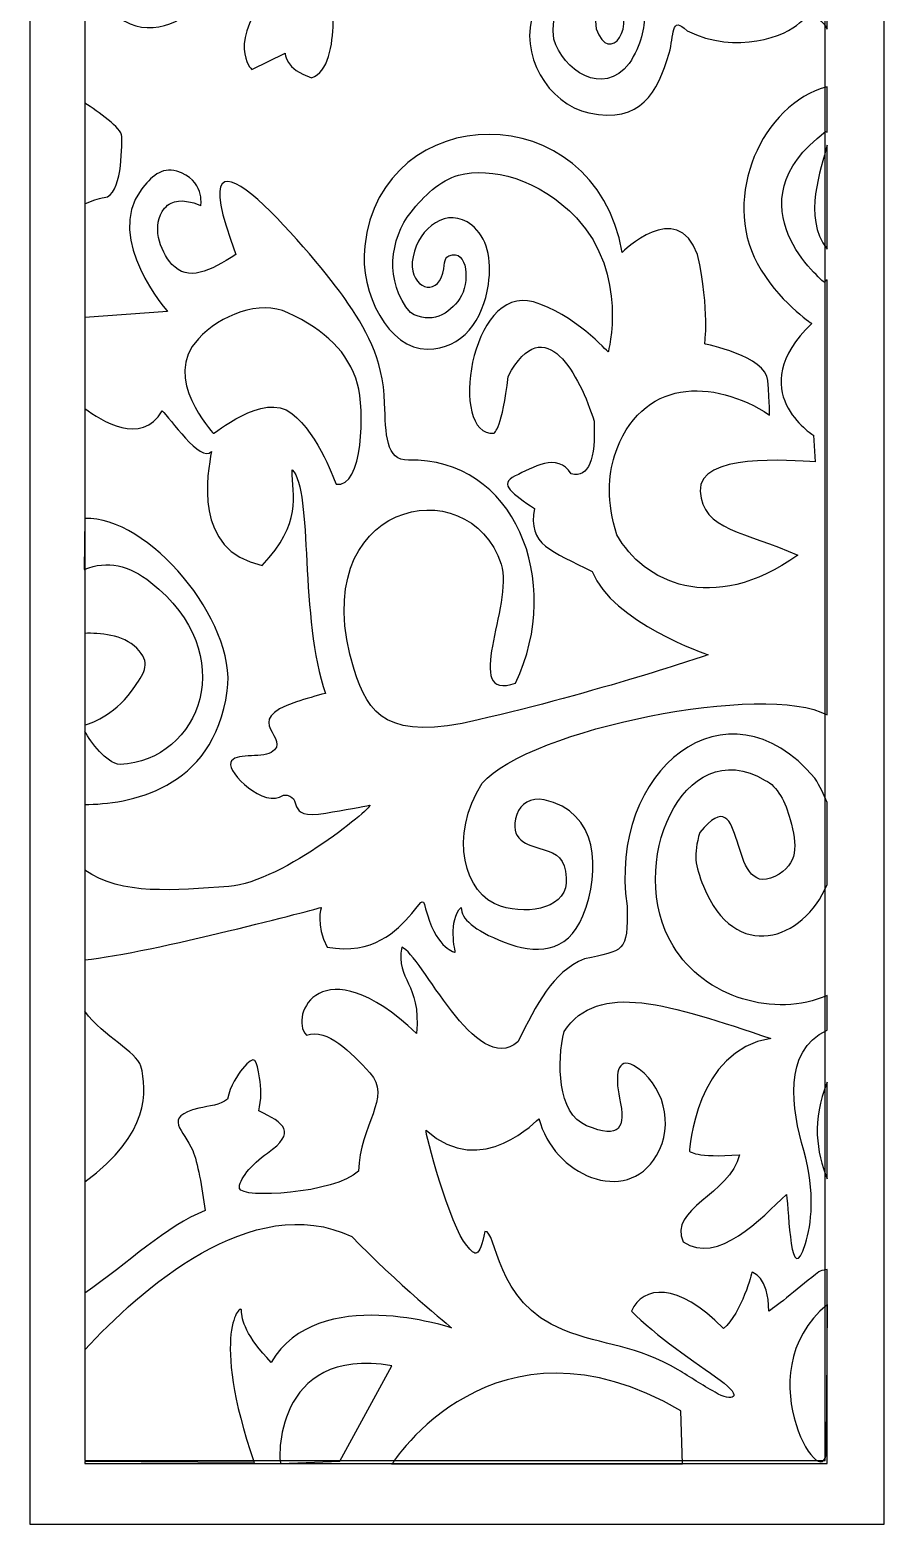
# Model space of a CAD drawing. Header units: centimetres. Extents: x -40 to 16, y -98 to 99.
# Drawn here: x -39.7 to 16.4, y -97.5 to 0.8 of the extents above; entities that cross this region are included whole.
import ezdxf

# ---------------------------------------------------------------- set-up
doc = ezdxf.new("R2010")
doc.units = ezdxf.units.CM
doc.header["$MEASUREMENT"] = 0
doc.layers.add('layer 1', color=7, linetype='Continuous')

msp = doc.modelspace()

# ---------------------------------------------------------------- linework, layer by layer
at = {"layer": 'layer 1', "color": 250, "lineweight": 9}
msp.add_lwpolyline([(-39.71995, -97.51226), (16.44169, -97.51226), (16.44169, 99.05352), (-39.71995, 99.05352), (-39.71995, -97.51226)], close=True, dxfattribs=at)
at = {"layer": 'layer 1', "color": 23}
for points, knots in [([(-39.71996, -97.51226), (-39.71996, -97.51226), (-39.71996, 99.05352), (-39.71996, 99.05352), (-39.71996, 99.05352), (-39.71996, 99.05352), (16.44169, 99.05352), (16.44169, 99.05352), (16.44169, 99.05352), (16.44169, 99.05352), (16.44169, -97.51226), (16.44169, -97.51226), (16.44169, -97.51226), (16.44169, -97.51226), (-39.71996, -97.51226), (-39.71996, -97.51226)], [0, 0, 0, 0, 0.2, 0.2, 0.2, 0.2, 0.4, 0.4, 0.4, 0.4, 0.6, 0.6, 0.6, 0.6, 1, 1, 1, 1]), ([(-36.11325, -93.33001), (-36.11325, -93.33001), (-36.11325, 94.87127), (-36.11325, 94.87127), (-36.11325, 94.87127), (-36.11325, 94.87127), (12.57736, 94.87127), (12.57736, 94.87127), (12.57736, 94.87127), (12.57736, 94.87127), (12.57736, -93.33001), (12.57736, -93.33001), (12.57736, -93.33001), (12.57736, -93.33001), (-36.11325, -93.33001), (-36.11325, -93.33001)], [0, 0, 0, 0, 0.2, 0.2, 0.2, 0.2, 0.4, 0.4, 0.4, 0.4, 0.6, 0.6, 0.6, 0.6, 1, 1, 1, 1]), ([(-36.11325, 3.85699), (-36.11325, 3.85699), (-36.11325, 18.57635), (-36.11325, 18.57635), (-36.11325, 18.57635), (-30.66161, 9.50922), (-23.10983, 17.45158), (-23.10983, 17.45158), (-23.10983, 17.45158), (-23.10983, 17.45158), (-23.35318, 18.22658), (-23.77903, 18.64931), (-23.77903, 18.64931), (-29.13262, 20.62203), (-28.82844, 24.14475), (-29.37596, 27.38566), (-29.37596, 27.38566), (-29.13262, 30.90838), (-27.30753, 29.71065), (-27.00335, 27.24475), (-27.00335, 27.24475), (-22.86649, 32.52883), (-14.34942, 28.23111), (-14.34942, 28.23111), (-14.34942, 28.23111), (-14.34942, 28.23111), (-17.45206, 32.38792), (-19.39882, 34.4311), (-19.39882, 34.4311), (-22.01478, 37.39019), (-28.40258, 36.05155), (-28.40258, 36.05155), (-28.40258, 36.05155), (-32.50331, 35.30166), (-34.85435, 33.13894), (-36.11325, 30.56148), (-36.11325, 30.56148), (-36.11325, 30.56148), (-36.11325, 34.47607), (-36.11325, 34.47607), (-36.11325, 34.47607), (-34.38287, 36.11789), (-32.31239, 37.73959), (-30.62429, 38.05663), (-30.62429, 38.05663), (-31.114, 41.91314), (-32.38725, 42.82055), (-32.38725, 42.82055), (-32.38725, 42.82055), (-32.68107, 44.40853), (-30.03664, 43.95482), (-28.95928, 44.86223), (-28.95928, 44.86223), (-28.56751, 46.90391), (-27.39221, 47.35762), (-27.39221, 47.35762), (-27.39221, 47.35762), (-27.39221, 47.35762), (-26.70661, 45.54279), (-27.09838, 43.95482), (-27.09838, 43.95482), (-26.60867, 43.72797), (-25.13954, 43.95482), (-25.53131, 41.91314), (-25.53131, 41.91314), (-27.29426, 40.55202), (-28.0778, 40.32517), (-27.97986, 39.64461), (-27.97986, 39.64461), (-27.88192, 38.96405), (-22.10334, 38.51034), (-20.53627, 39.98489), (-20.53627, 39.98489), (-20.45688, 43.0238), (-18.31801, 44.88747), (-19.78239, 46.45745), (-19.78239, 46.45745), (-21.08573, 47.85505), (-22.52498, 49.38418), (-23.96424, 48.94559), (-23.96424, 48.94559), (-25.13954, 50.19329), (-22.98482, 54.95721), (-16.71653, 49.05902), (-16.71653, 49.05902), (-16.4227, 52.46182), (-18.08772, 52.46182), (-17.69595, 54.73035), (-17.69595, 54.73035), (-16.4227, 54.27665), (-12.79885, 46.10993), (-10.05647, 48.49189), (-10.05647, 48.49189), (-8.79034, 51.01001), (-7.82743, 53.06243), (-5.68047, 53.9566), (-5.68047, 53.9566), (-3.10928, 54.52848), (-2.81372, 54.32586), (-2.87208, 57.42149), (-2.87208, 57.42149), (-3.24454, 62.5092), (-2.60382, 66.39394), (1.94682, 68.12644), (1.94682, 68.12644), (4.57464, 69.12717), (7.69239, 68.64011), (9.4698, 65.83692), (9.4698, 65.83692), (14.12248, 58.49954), (5.27566, 50.97453), (2.14691, 58.73913), (2.14691, 58.73913), (1.58396, 60.13611), (1.47081, 60.78231), (1.90389, 62.26585), (1.90389, 62.26585), (5.06824, 66.18132), (3.64009, 57.77651), (6.8409, 59.38484), (6.8409, 59.38484), (8.44475, 60.19057), (8.29331, 61.42352), (7.84588, 63.12367), (7.84588, 63.12367), (7.19362, 65.6012), (5.01473, 67.03877), (2.82204, 66.23104), (2.82204, 66.23104), (-1.12379, 64.77723), (-2.03418, 58.39836), (0.1432, 54.81092), (0.1432, 54.81092), (2.77803, 50.46973), (9.59029, 49.45489), (12.69229, 53.42994), (12.69229, 53.42994), (12.69229, 53.42994), (12.69229, 34.56764), (12.69229, 34.56764), (12.69229, 34.56764), (12.66338, 34.68231), (12.6198, 34.80498), (12.55875, 34.93652), (12.55875, 34.93652), (11.09717, 38.08486), (7.61235, 41.82732), (12.43718, 48.31712), (12.43718, 48.31712), (11.62916, 49.18794), (10.32356, 48.75609), (9.41188, 47.56286), (9.41188, 47.56286), (7.84049, 45.50619), (8.35825, 43.20893), (9.07771, 40.67344), (9.07771, 40.67344), (9.86793, 37.88887), (9.58036, 35.79709), (9.19388, 34.55252), (9.19388, 34.55252), (8.2109, 31.3862), (8.10174, 36.6719), (7.95159, 37.77357), (7.95159, 37.77357), (6.30438, 36.24743), (3.41865, 33.09634), (1.15282, 34.67182), (1.15282, 34.67182), (0.1227, 36.81918), (4.24317, 37.77357), (4.86124, 40.39812), (4.86124, 40.39812), (1.97691, 40.15952), (1.56487, 40.63671), (1.56487, 40.63671), (1.56487, 40.63671), (1.56487, 40.63671), (1.97691, 47.31739), (6.92147, 48.03318), (6.92147, 48.03318), (0.18872, 50.30571), (-4.40981, 51.85071), (-6.67607, 48.51037), (-6.67607, 48.51037), (-8.62304, 42.65791), (-3.02277, 38.93594), (-2.00139, 42.83392), (-2.00139, 42.83392), (-2.32304, 44.35968), (-3.17755, 46.87556), (-2.10127, 46.25308), (-2.10127, 46.25308), (-0.11385, 45.1037), (0.59354, 42.34748), (-0.59277, 40.34253), (-0.59277, 40.34253), (-2.59465, 36.95909), (-7.40589, 39.06161), (-8.32426, 42.78408), (-8.32426, 42.78408), (-8.32426, 42.78408), (-12.10236, 38.68023), (-15.74735, 42.00608), (-15.74735, 42.00608), (-16.74144, 41.87816), (-14.31145, 40.08732), (-13.86963, 35.22646), (-13.86963, 35.22646), (-12.54418, 34.07521), (-12.43372, 32.92395), (-11.88145, 35.35438), (-11.88145, 35.35438), (-11.16727, 35.4462), (-11.25033, 31.64378), (-8.03658, 29.54239), (-8.03658, 29.54239), (-5.0898, 27.61551), (-0.69567, 26.52684), (2.98708, 24.58572), (2.98708, 24.58572), (4.22149, 23.93514), (5.22119, 24.06143), (3.45726, 25.33136), (3.45726, 25.33136), (1.92902, 26.43165), (-0.81832, 28.27596), (-2.34613, 29.84394), (-2.34613, 29.84394), (-1.70918, 31.74209), (0.62277, 32.2324), (3.80308, 28.95852), (3.80308, 28.95852), (5.01808, 29.98185), (5.6808, 32.66812), (5.6808, 32.66812), (5.6808, 32.66812), (5.6808, 32.66812), (6.78535, 32.41228), (6.78535, 30.10977), (6.78535, 30.10977), (7.21304, 30.35736), (8.37097, 31.33223), (9.42816, 32.18043), (9.42816, 32.18043), (10.22497, 32.81927), (12.38897, 32.98279), (12.69229, 33.94679), (12.69229, 33.94679), (12.69229, 33.94679), (12.69229, 31.05054), (12.69229, 31.05054), (12.69229, 31.05054), (10.31838, 30.91475), (8.98484, 30.1425), (8.21468, 29.09043), (8.21468, 29.09043), (7.10118, 27.56941), (6.93733, 25.60781), (7.75528, 23.81771), (7.75528, 23.81771), (9.18072, 20.69823), (11.84845, 21.62963), (12.69229, 21.91082), (12.69229, 21.91082), (12.69229, 21.91082), (12.69229, 18.8498), (12.69229, 18.8498), (12.69229, 18.8498), (11.49465, 19.17209), (4.22483, 21.04925), (1.42119, 15.27399), (1.42119, 15.27399), (-0.71703, 9.97704), (0.95316, 3.76593), (6.10353, 2.9988), (6.10353, 2.9988), (8.0408, 2.71011), (10.20728, 3.50422), (12.33245, 6.23883), (12.33245, 6.23883), (13.12655, 11.14366), (10.21483, 13.18734), (10.656, 14.61791), (10.656, 14.61791), (10.99998, 15.73332), (12.0411, 16.10308), (12.69229, 16.21188), (12.69229, 16.21188), (12.69229, 16.21188), (12.69229, 0.82433), (12.69229, 0.82433), (12.69229, 0.82433), (12.22145, 1.78146), (11.41332, 1.77959), (10.87712, 1.23631), (10.87712, 1.23631), (10.0115, 0.35926), (6.75299, -0.87557), (3.48714, 0.69729), (3.48714, 0.69729), (2.3991, 1.8072), (2.6446, 0.34826), (2.31486, -0.75065), (2.31486, -0.75065), (1.53013, -3.36321), (0.48384, -5.40964), (-2.96161, -4.68261), (-2.96161, -4.68261), (-5.66688, -4.11185), (-7.61828, -0.80287), (-6.58697, 1.99707), (-6.58697, 1.99707), (-5.61327, 4.64099), (-3.06386, 5.20887), (-1.28678, 3.07725), (-1.28678, 3.07725), (0.37781, 1.08104), (-1.6574, -1.6808), (-2.48409, 0.84819), (-2.48409, 0.84819), (-2.55075, 2.32049), (-2.96894, 2.42917), (-4.3699, 2.36184), (-4.3699, 2.36184), (-4.94871, 2.3341), (-5.44877, 1.72075), (-5.28115, 0.16701), (-5.28115, 0.16701), (-4.70407, -1.83795), (-2.0495, -3.70924), (-0.31825, -1.43696), (-0.31825, -1.43696), (0.47877, -0.22986), (0.68954, 0.93963), (0.71197, 1.77059), (0.71197, 1.77059), (0.73851, 2.77482), (0.53518, 3.13634), (0.22809, 4.09996), (0.22809, 4.09996), (-0.5658, 6.59123), (-2.22262, 12.51427), (-0.77992, 14.60267), (-0.77992, 14.60267), (-3.78074, 15.67198), (-4.9349, 15.80564), (-4.9349, 15.80564), (-4.9349, 15.80564), (-4.9349, 15.80564), (-3.20366, 17.8106), (-7.24323, 19.14723), (-7.24323, 19.14723), (-7.58948, 20.61753), (-0.6645, 23.82546), (4.9909, 20.21654), (4.9909, 20.21654), (4.9909, 21.93943), (-1.74294, 25.04455), (-7.29942, 26.05339), (-7.29942, 26.05339), (-9.47216, 26.44764), (-10.27587, 26.23078), (-12.33923, 25.53773), (-12.33923, 25.53773), (-15.81455, 24.37036), (-18.95884, 23.10905), (-20.33617, 18.99146), (-20.33617, 18.99146), (-21.8642, 14.42341), (-21.64124, 8.89261), (-17.97694, 5.9434), (-17.97694, 5.9434), (-16.07127, 4.40976), (-13.89509, 3.96168), (-11.36283, 6.26531), (-11.36283, 6.26531), (-9.26182, 8.17633), (-8.32458, 11.26133), (-9.60559, 14.25615), (-9.60559, 14.25615), (-11.08163, 17.70642), (-15.69828, 17.07133), (-16.12866, 13.01982), (-16.12866, 13.01982), (-16.29919, 11.41773), (-15.28655, 10.84035), (-13.44334, 9.92982), (-13.44334, 9.92982), (-10.47391, 8.46302), (-14.12721, 6.749), (-15.20695, 7.5185), (-15.20695, 7.5185), (-16.37912, 8.35384), (-18.53751, 9.842), (-18.38014, 12.93862), (-18.38014, 12.93862), (-18.24919, 15.51983), (-16.10504, 18.76186), (-13.74548, 18.97435), (-13.74548, 18.97435), (-7.0358, 19.57908), (-5.59267, 10.36629), (-8.32415, 5.81523), (-8.32415, 5.81523), (-10.17696, 2.72822), (-12.12943, 1.86766), (-15.50444, 1.97808), (-15.50444, 1.97808), (-16.54664, 2.17846), (-17.35045, 2.33598), (-17.96529, 2.45802), (-17.96529, 2.45802), (-20.22033, 2.90573), (-19.7194, 3.39242), (-19.77743, 1.22457), (-19.77743, 1.22457), (-19.81518, -0.18227), (-20.08334, -2.04681), (-21.20859, -2.3726), (-21.20859, -2.3726), (-22.93984, -1.83795), (-22.93984, -0.76864), (-22.93984, -0.76864), (-22.93984, -0.76864), (-22.93984, -0.76864), (-25.13274, -1.83795), (-25.13274, -1.83795), (-25.13274, -1.83795), (-25.13274, -1.83795), (-26.93162, -0.06709), (-23.70061, 3.56668), (-23.70061, 3.56668), (-21.48074, 6.06332), (-22.63576, 6.53214), (-23.11954, 9.63413), (-23.11954, 9.63413), (-23.88895, 14.56769), (-25.66528, 10.2631), (-29.66364, 11.52591), (-29.66364, 11.52591), (-30.44265, 11.75139), (-31.94414, 12.95686), (-32.97673, 12.35), (-32.97673, 12.35), (-35.16296, 11.06508), (-35.46066, 6.22946), (-33.88076, 4.16255), (-33.88076, 4.16255), (-31.61504, 1.19759), (-27.39674, 5.15328), (-28.93997, 7.527), (-28.93997, 7.527), (-29.48383, 8.36321), (-30.97777, 8.50874), (-31.64298, 7.58858), (-31.64298, 7.58858), (-32.55282, 6.33015), (-33.04491, 6.02947), (-32.93359, 8.28251), (-32.93359, 8.28251), (-32.89886, 8.98443), (-32.54301, 9.69797), (-31.54708, 10.10246), (-31.54708, 10.10246), (-29.70625, 10.85035), (-27.55174, 9.03252), (-27.19492, 6.91589), (-27.19492, 6.91589), (-26.39154, 2.14947), (-33.06766, -2.25793), (-35.63562, 4.04325), (-35.63562, 4.04325), (-35.8204, 4.05662), (-35.9781, 3.98829), (-36.11325, 3.85699)], [0, 0, 0, 0, 0.00833333, 0.00833333, 0.00833333, 0.00833333, 0.01666667, 0.01666667, 0.01666667, 0.01666667, 0.025, 0.025, 0.025, 0.025, 0.03333333, 0.03333333, 0.03333333, 0.03333333, 0.04166667, 0.04166667, 0.04166667, 0.04166667, 0.05, 0.05, 0.05, 0.05, 0.05833333, 0.05833333, 0.05833333, 0.05833333, 0.06666667, 0.06666667, 0.06666667, 0.06666667, 0.075, 0.075, 0.075, 0.075, 0.08333333, 0.08333333, 0.08333333, 0.08333333, 0.09166667, 0.09166667, 0.09166667, 0.09166667, 0.1, 0.1, 0.1, 0.1, 0.10833333, 0.10833333, 0.10833333, 0.10833333, 0.11666667, 0.11666667, 0.11666667, 0.11666667, 0.125, 0.125, 0.125, 0.125, 0.13333333, 0.13333333, 0.13333333, 0.13333333, 0.14166667, 0.14166667, 0.14166667, 0.14166667, 0.15, 0.15, 0.15, 0.15, 0.15833333, 0.15833333, 0.15833333, 0.15833333, 0.16666667, 0.16666667, 0.16666667, 0.16666667, 0.175, 0.175, 0.175, 0.175, 0.18333333, 0.18333333, 0.18333333, 0.18333333, 0.19166667, 0.19166667, 0.19166667, 0.19166667, 0.2, 0.2, 0.2, 0.2, 0.20833333, 0.20833333, 0.20833333, 0.20833333, 0.21666667, 0.21666667, 0.21666667, 0.21666667, 0.225, 0.225, 0.225, 0.225, 0.23333333, 0.23333333, 0.23333333, 0.23333333, 0.24166667, 0.24166667, 0.24166667, 0.24166667, 0.25, 0.25, 0.25, 0.25, 0.25833333, 0.25833333, 0.25833333, 0.25833333, 0.26666667, 0.26666667, 0.26666667, 0.26666667, 0.275, 0.275, 0.275, 0.275, 0.28333333, 0.28333333, 0.28333333, 0.28333333, 0.29166667, 0.29166667, 0.29166667, 0.29166667, 0.3, 0.3, 0.3, 0.3, 0.30833333, 0.30833333, 0.30833333, 0.30833333, 0.31666667, 0.31666667, 0.31666667, 0.31666667, 0.325, 0.325, 0.325, 0.325, 0.33333333, 0.33333333, 0.33333333, 0.33333333, 0.34166667, 0.34166667, 0.34166667, 0.34166667, 0.35, 0.35, 0.35, 0.35, 0.35833333, 0.35833333, 0.35833333, 0.35833333, 0.36666667, 0.36666667, 0.36666667, 0.36666667, 0.375, 0.375, 0.375, 0.375, 0.38333333, 0.38333333, 0.38333333, 0.38333333, 0.39166667, 0.39166667, 0.39166667, 0.39166667, 0.4, 0.4, 0.4, 0.4, 0.40833333, 0.40833333, 0.40833333, 0.40833333, 0.41666667, 0.41666667, 0.41666667, 0.41666667, 0.425, 0.425, 0.425, 0.425, 0.43333333, 0.43333333, 0.43333333, 0.43333333, 0.44166667, 0.44166667, 0.44166667, 0.44166667, 0.45, 0.45, 0.45, 0.45, 0.45833333, 0.45833333, 0.45833333, 0.45833333, 0.46666667, 0.46666667, 0.46666667, 0.46666667, 0.475, 0.475, 0.475, 0.475, 0.48333333, 0.48333333, 0.48333333, 0.48333333, 0.49166667, 0.49166667, 0.49166667, 0.49166667, 0.5, 0.5, 0.5, 0.5, 0.50833333, 0.50833333, 0.50833333, 0.50833333, 0.51666667, 0.51666667, 0.51666667, 0.51666667, 0.525, 0.525, 0.525, 0.525, 0.53333333, 0.53333333, 0.53333333, 0.53333333, 0.54166667, 0.54166667, 0.54166667, 0.54166667, 0.55, 0.55, 0.55, 0.55, 0.55833333, 0.55833333, 0.55833333, 0.55833333, 0.56666667, 0.56666667, 0.56666667, 0.56666667, 0.575, 0.575, 0.575, 0.575, 0.58333333, 0.58333333, 0.58333333, 0.58333333, 0.59166667, 0.59166667, 0.59166667, 0.59166667, 0.6, 0.6, 0.6, 0.6, 0.60833333, 0.60833333, 0.60833333, 0.60833333, 0.61666667, 0.61666667, 0.61666667, 0.61666667, 0.625, 0.625, 0.625, 0.625, 0.63333333, 0.63333333, 0.63333333, 0.63333333, 0.64166667, 0.64166667, 0.64166667, 0.64166667, 0.65, 0.65, 0.65, 0.65, 0.65833333, 0.65833333, 0.65833333, 0.65833333, 0.66666667, 0.66666667, 0.66666667, 0.66666667, 0.675, 0.675, 0.675, 0.675, 0.68333333, 0.68333333, 0.68333333, 0.68333333, 0.69166667, 0.69166667, 0.69166667, 0.69166667, 0.7, 0.7, 0.7, 0.7, 0.70833333, 0.70833333, 0.70833333, 0.70833333, 0.71666667, 0.71666667, 0.71666667, 0.71666667, 0.725, 0.725, 0.725, 0.725, 0.73333333, 0.73333333, 0.73333333, 0.73333333, 0.74166667, 0.74166667, 0.74166667, 0.74166667, 0.75, 0.75, 0.75, 0.75, 0.75833333, 0.75833333, 0.75833333, 0.75833333, 0.76666667, 0.76666667, 0.76666667, 0.76666667, 0.775, 0.775, 0.775, 0.775, 0.78333333, 0.78333333, 0.78333333, 0.78333333, 0.79166667, 0.79166667, 0.79166667, 0.79166667, 0.8, 0.8, 0.8, 0.8, 0.80833333, 0.80833333, 0.80833333, 0.80833333, 0.81666667, 0.81666667, 0.81666667, 0.81666667, 0.825, 0.825, 0.825, 0.825, 0.83333333, 0.83333333, 0.83333333, 0.83333333, 0.84166667, 0.84166667, 0.84166667, 0.84166667, 0.85, 0.85, 0.85, 0.85, 0.85833333, 0.85833333, 0.85833333, 0.85833333, 0.86666667, 0.86666667, 0.86666667, 0.86666667, 0.875, 0.875, 0.875, 0.875, 0.88333333, 0.88333333, 0.88333333, 0.88333333, 0.89166667, 0.89166667, 0.89166667, 0.89166667, 0.9, 0.9, 0.9, 0.9, 0.90833333, 0.90833333, 0.90833333, 0.90833333, 0.91666667, 0.91666667, 0.91666667, 0.91666667, 0.925, 0.925, 0.925, 0.925, 0.93333333, 0.93333333, 0.93333333, 0.93333333, 0.94166667, 0.94166667, 0.94166667, 0.94166667, 0.95, 0.95, 0.95, 0.95, 0.95833333, 0.95833333, 0.95833333, 0.95833333, 0.96666667, 0.96666667, 0.96666667, 0.96666667, 0.975, 0.975, 0.975, 0.975, 0.98333333, 0.98333333, 0.98333333, 0.98333333, 1, 1, 1, 1]), ([(-36.11325, -60.40508), (-36.11325, -60.40508), (-36.11325, -54.49328), (-36.11325, -54.49328), (-36.11325, -54.49328), (-33.67096, -56.21192), (-30.23414, -55.79619), (-26.63316, -55.57071), (-26.63316, -55.57071), (-23.05525, -55.30338), (-16.82277, -50.0905), (-17.39986, -50.22416), (-17.39986, -50.22416), (-17.72442, -50.29924), (-19.10802, -50.54371), (-20.25668, -50.7432), (-20.25668, -50.7432), (-23.13852, -51.24325), (-21.57253, -49.55584), (-23.05525, -49.55584), (-23.05525, -49.55584), (-24.32483, -50.49149), (-26.74857, -48.08555), (-26.51774, -47.41723), (-26.51774, -47.41723), (-26.28691, -46.74891), (-24.55566, -47.1499), (-23.86317, -46.74891), (-23.86317, -46.74891), (-22.35078, -45.87323), (-26.03224, -44.65989), (-22.20052, -43.42956), (-22.20052, -43.42956), (-21.57825, -43.22981), (-20.89114, -43.02294), (-20.28526, -42.87267), (-20.28526, -42.87267), (-22.01651, -38.06078), (-21.09318, -29.50631), (-22.47817, -28.16967), (-22.47817, -28.16967), (-22.47817, -29.9073), (-21.78567, -31.64493), (-24.44025, -34.45186), (-24.44025, -34.45186), (-29.0569, -33.51622), (-28.01815, -28.30334), (-27.78732, -26.9667), (-27.78732, -26.9667), (-28.47982, -27.76868), (-30.55731, -24.69442), (-31.01897, -24.29343), (-31.01897, -24.29343), (-32.38843, -26.61955), (-35.05746, -24.93164), (-36.11325, -24.12441), (-36.11325, -24.12441), (-36.11325, -24.12441), (-36.11325, -18.1439), (-36.11325, -18.1439), (-36.11325, -18.1439), (-36.11325, -18.1439), (-30.67272, -17.74391), (-30.67272, -17.74391), (-30.67272, -17.74391), (-30.67272, -17.74391), (-34.83882, -13.01959), (-32.40796, -9.75995), (-32.40796, -9.75995), (-31.7626, -8.89426), (-31.07086, -8.23106), (-30.06878, -8.52263), (-30.06878, -8.52263), (-28.20044, -9.06715), (-28.47982, -10.79341), (-28.47982, -10.79341), (-28.47982, -10.79341), (-28.47982, -10.79341), (-29.22937, -10.41553), (-29.95704, -10.4941), (-29.95704, -10.4941), (-30.28775, -10.52983), (-30.61404, -10.66012), (-30.86332, -10.9628), (-30.86332, -10.9628), (-31.75321, -12.0436), (-31.19684, -13.75762), (-30.37739, -14.65279), (-30.37739, -14.65279), (-29.32311, -15.80442), (-27.90273, -15.104), (-26.17149, -14.00133), (-26.17149, -14.00133), (-30.48644, -2.57859), (-20.42592, -14.83317), (-19.0104, -16.90396), (-19.0104, -16.90396), (-17.67966, -18.85082), (-16.49281, -20.75834), (-16.39649, -23.78163), (-16.39649, -23.78163), (-16.33242, -25.79446), (-16.32433, -27.56881), (-14.83362, -27.52984), (-14.83362, -27.52984), (-7.91038, -27.34858), (-4.56697, -35.45171), (-7.79151, -42.19173), (-7.79151, -42.19173), (-11.41288, -43.47453), (-7.8943, -37.01333), (-8.73975, -34.37966), (-8.73975, -34.37966), (-10.80711, -27.93982), (-21.84543, -30.19436), (-18.39966, -41.31068), (-18.39966, -41.31068), (-17.48453, -44.26339), (-16.16447, -46.04299), (-10.24405, -44.61029), (-10.24405, -44.61029), (-2.62658, -42.87267), (4.87548, -40.33306), (4.87548, -40.33306), (4.87548, -40.33306), (4.87548, -40.33306), (-1.47241, -38.19444), (-2.74199, -34.85285), (-2.74199, -34.85285), (-5.39657, -33.51622), (-7.01239, -33.11522), (-6.55073, -30.70928), (-6.55073, -30.70928), (-7.93572, -29.77364), (-8.97447, -29.10532), (-7.82031, -28.57066), (-7.82031, -28.57066), (-6.66615, -28.03601), (-5.05032, -26.9667), (-4.12699, -28.437), (-4.12699, -28.437), (-2.97283, -28.70433), (-2.51116, -27.50135), (-2.62658, -24.96175), (-2.62658, -24.96175), (-3.54991, -22.02115), (-5.85823, -17.47659), (-8.28197, -22.02115), (-8.28197, -22.02115), (-8.62822, -25.36274), (-9.2053, -25.76373), (-9.2053, -25.76373), (-9.2053, -25.76373), (-12.22986, -25.99708), (-10.79513, -15.93746), (-6.61264, -17.12719), (-6.61264, -17.12719), (-3.99205, -17.87271), (-1.70325, -20.41719), (-1.70325, -20.41719), (-1.70325, -20.41719), (-1.70325, -20.41719), (-0.31825, -15.33797), (-3.78074, -11.59539), (-3.78074, -11.59539), (-6.25561, -9.01593), (-9.37918, -8.21183), (-11.54976, -8.79283), (-11.54976, -8.79283), (-12.71924, -9.10562), (-13.85884, -10.1908), (-14.66212, -11.20851), (-14.66212, -11.20851), (-16.03514, -12.94801), (-16.44093, -15.79942), (-14.69275, -17.82911), (-14.69275, -17.82911), (-13.3673, -18.6477), (-12.13418, -17.90618), (-11.45355, -16.90471), (-11.45355, -16.90471), (-10.78769, -15.92446), (-10.8865, -13.5831), (-12.16967, -14.09427), (-12.16967, -14.09427), (-12.60372, -14.26716), (-12.31388, -14.63093), (-12.68764, -15.53796), (-12.68764, -15.53796), (-13.19256, -16.7633), (-14.90589, -16.07125), (-14.53182, -14.15036), (-14.53182, -14.15036), (-14.15536, -12.21349), (-12.25413, -10.80715), (-10.66785, -12.06746), (-10.66785, -12.06746), (-9.67031, -12.86007), (-9.33312, -14.30601), (-9.57442, -15.97081), (-9.57442, -15.97081), (-9.91344, -18.31055), (-11.28862, -20.23855), (-13.59274, -20.23468), (-13.59274, -20.23468), (-16.10514, -20.23056), (-18.05331, -16.58067), (-17.70663, -13.44594), (-17.70663, -13.44594), (-16.63714, -3.77407), (-2.58947, -3.38882), (-0.77992, -13.86767), (-0.77992, -13.86767), (-0.77992, -13.86767), (2.79799, -10.25875), (4.18298, -14.00133), (4.18298, -14.00133), (4.9909, -17.74391), (4.64465, -19.88253), (4.64465, -19.88253), (4.64465, -19.88253), (4.64465, -19.88253), (8.68422, -20.68451), (8.79963, -22.28848), (8.79963, -22.28848), (8.91505, -23.89244), (8.91505, -24.56076), (8.91505, -24.56076), (8.91505, -24.56076), (5.21698, -22.13657), (0.40445, -22.07824), (-1.28041, -27.24027), (-1.28041, -27.24027), (-1.69969, -28.52469), (-1.81866, -30.24146), (-1.12617, -32.44691), (-1.12617, -32.44691), (0.60508, -35.52117), (5.10631, -37.79345), (10.76171, -33.78354), (10.76171, -33.78354), (7.33989, -32.22243), (4.47681, -32.17183), (4.34909, -29.5604), (4.34909, -29.5604), (4.22699, -27.0479), (10.26024, -27.5517), (11.91587, -27.63502), (11.91587, -27.63502), (11.91587, -27.63502), (11.80045, -25.89739), (11.80045, -25.89739), (11.80045, -25.89739), (11.80045, -25.89739), (7.06839, -22.95679), (11.68504, -18.5459), (11.68504, -18.5459), (11.68504, -18.5459), (9.41921, -17.02688), (8.10196, -14.58421), (8.10196, -14.58421), (5.74229, -10.20866), (8.40905, -4.11473), (12.69229, -2.97234), (12.69229, -2.97234), (12.69229, -2.97234), (12.69229, -5.96903), (12.69229, -5.96903), (12.69229, -5.96903), (12.66662, -5.94617), (12.63566, -5.92918), (12.59715, -5.92106), (12.59715, -5.92106), (6.15606, -10.7237), (12.50892, -15.8329), (12.50892, -15.8329), (12.50892, -15.8329), (12.50892, -15.8329), (12.58539, -15.77069), (12.69229, -15.66713), (12.69229, -15.66713), (12.69229, -15.66713), (12.69229, -44.28713), (12.69229, -44.28713), (12.69229, -44.28713), (8.71334, -42.09717), (-6.89342, -45.20403), (-9.9869, -48.78659), (-9.9869, -48.78659), (-12.19038, -52.2591), (-11.16371, -56.10274), (-8.77416, -56.86499), (-8.77416, -56.86499), (-6.81899, -57.48834), (-4.28695, -56.95556), (-4.45166, -54.9952), (-4.45166, -54.9952), (-4.55867, -53.7219), (-5.02324, -53.41035), (-5.98228, -53.13116), (-5.98228, -53.13116), (-7.0413, -52.82273), (-8.26515, -52.53242), (-7.69626, -50.82665), (-7.69626, -50.82665), (-7.46813, -50.14247), (-6.78178, -49.68339), (-5.9182, -49.87077), (-5.9182, -49.87077), (-2.34289, -50.64664), (-2.15229, -54.46867), (-3.36643, -57.50558), (-3.36643, -57.50558), (-4.3795, -60.04044), (-6.5256, -60.02458), (-8.54063, -59.23271), (-8.54063, -59.23271), (-10.57789, -58.43211), (-11.35809, -57.69258), (-11.35809, -56.95331), (-11.35809, -56.95331), (-12.23956, -57.7473), (-11.74985, -59.90241), (-11.74985, -59.90241), (-11.74985, -59.90241), (-11.74985, -59.90241), (-12.91523, -59.72252), (-13.5853, -57.4395), (-13.5853, -57.4395), (-13.94988, -56.19768), (-13.76856, -56.39642), (-14.61045, -57.35006), (-14.61045, -57.35006), (-15.63604, -58.51143), (-17.14281, -60.08841), (-20.17287, -59.56213), (-20.17287, -59.56213), (-20.9564, -58.08758), (-20.56463, -56.95331), (-20.56463, -56.95331), (-20.56463, -56.95331), (-20.56463, -56.95331), (-31.66282, -59.92689), (-36.11325, -60.40508)], [0, 0, 0, 0, 0.01149425, 0.01149425, 0.01149425, 0.01149425, 0.02298851, 0.02298851, 0.02298851, 0.02298851, 0.03448276, 0.03448276, 0.03448276, 0.03448276, 0.04597701, 0.04597701, 0.04597701, 0.04597701, 0.05747126, 0.05747126, 0.05747126, 0.05747126, 0.06896552, 0.06896552, 0.06896552, 0.06896552, 0.08045977, 0.08045977, 0.08045977, 0.08045977, 0.09195402, 0.09195402, 0.09195402, 0.09195402, 0.10344828, 0.10344828, 0.10344828, 0.10344828, 0.11494253, 0.11494253, 0.11494253, 0.11494253, 0.12643678, 0.12643678, 0.12643678, 0.12643678, 0.13793103, 0.13793103, 0.13793103, 0.13793103, 0.14942529, 0.14942529, 0.14942529, 0.14942529, 0.16091954, 0.16091954, 0.16091954, 0.16091954, 0.17241379, 0.17241379, 0.17241379, 0.17241379, 0.18390805, 0.18390805, 0.18390805, 0.18390805, 0.1954023, 0.1954023, 0.1954023, 0.1954023, 0.20689655, 0.20689655, 0.20689655, 0.20689655, 0.2183908, 0.2183908, 0.2183908, 0.2183908, 0.22988506, 0.22988506, 0.22988506, 0.22988506, 0.24137931, 0.24137931, 0.24137931, 0.24137931, 0.25287356, 0.25287356, 0.25287356, 0.25287356, 0.26436782, 0.26436782, 0.26436782, 0.26436782, 0.27586207, 0.27586207, 0.27586207, 0.27586207, 0.28735632, 0.28735632, 0.28735632, 0.28735632, 0.29885057, 0.29885057, 0.29885057, 0.29885057, 0.31034483, 0.31034483, 0.31034483, 0.31034483, 0.32183908, 0.32183908, 0.32183908, 0.32183908, 0.33333333, 0.33333333, 0.33333333, 0.33333333, 0.34482759, 0.34482759, 0.34482759, 0.34482759, 0.35632184, 0.35632184, 0.35632184, 0.35632184, 0.36781609, 0.36781609, 0.36781609, 0.36781609, 0.37931034, 0.37931034, 0.37931034, 0.37931034, 0.3908046, 0.3908046, 0.3908046, 0.3908046, 0.40229885, 0.40229885, 0.40229885, 0.40229885, 0.4137931, 0.4137931, 0.4137931, 0.4137931, 0.42528736, 0.42528736, 0.42528736, 0.42528736, 0.43678161, 0.43678161, 0.43678161, 0.43678161, 0.44827586, 0.44827586, 0.44827586, 0.44827586, 0.45977011, 0.45977011, 0.45977011, 0.45977011, 0.47126437, 0.47126437, 0.47126437, 0.47126437, 0.48275862, 0.48275862, 0.48275862, 0.48275862, 0.49425287, 0.49425287, 0.49425287, 0.49425287, 0.50574713, 0.50574713, 0.50574713, 0.50574713, 0.51724138, 0.51724138, 0.51724138, 0.51724138, 0.52873563, 0.52873563, 0.52873563, 0.52873563, 0.54022989, 0.54022989, 0.54022989, 0.54022989, 0.55172414, 0.55172414, 0.55172414, 0.55172414, 0.56321839, 0.56321839, 0.56321839, 0.56321839, 0.57471264, 0.57471264, 0.57471264, 0.57471264, 0.5862069, 0.5862069, 0.5862069, 0.5862069, 0.59770115, 0.59770115, 0.59770115, 0.59770115, 0.6091954, 0.6091954, 0.6091954, 0.6091954, 0.62068966, 0.62068966, 0.62068966, 0.62068966, 0.63218391, 0.63218391, 0.63218391, 0.63218391, 0.64367816, 0.64367816, 0.64367816, 0.64367816, 0.65517241, 0.65517241, 0.65517241, 0.65517241, 0.66666667, 0.66666667, 0.66666667, 0.66666667, 0.67816092, 0.67816092, 0.67816092, 0.67816092, 0.68965517, 0.68965517, 0.68965517, 0.68965517, 0.70114943, 0.70114943, 0.70114943, 0.70114943, 0.71264368, 0.71264368, 0.71264368, 0.71264368, 0.72413793, 0.72413793, 0.72413793, 0.72413793, 0.73563218, 0.73563218, 0.73563218, 0.73563218, 0.74712644, 0.74712644, 0.74712644, 0.74712644, 0.75862069, 0.75862069, 0.75862069, 0.75862069, 0.77011494, 0.77011494, 0.77011494, 0.77011494, 0.7816092, 0.7816092, 0.7816092, 0.7816092, 0.79310345, 0.79310345, 0.79310345, 0.79310345, 0.8045977, 0.8045977, 0.8045977, 0.8045977, 0.81609195, 0.81609195, 0.81609195, 0.81609195, 0.82758621, 0.82758621, 0.82758621, 0.82758621, 0.83908046, 0.83908046, 0.83908046, 0.83908046, 0.85057471, 0.85057471, 0.85057471, 0.85057471, 0.86206897, 0.86206897, 0.86206897, 0.86206897, 0.87356322, 0.87356322, 0.87356322, 0.87356322, 0.88505747, 0.88505747, 0.88505747, 0.88505747, 0.89655172, 0.89655172, 0.89655172, 0.89655172, 0.90804598, 0.90804598, 0.90804598, 0.90804598, 0.91954023, 0.91954023, 0.91954023, 0.91954023, 0.93103448, 0.93103448, 0.93103448, 0.93103448, 0.94252874, 0.94252874, 0.94252874, 0.94252874, 0.95402299, 0.95402299, 0.95402299, 0.95402299, 0.96551724, 0.96551724, 0.96551724, 0.96551724, 0.97701149, 0.97701149, 0.97701149, 0.97701149, 1, 1, 1, 1]), ([(-36.11325, -10.67648), (-36.11325, -10.67648), (-36.11325, -4.05139), (-36.11325, -4.05139), (-36.11325, -4.05139), (-35.24472, -4.59866), (-33.67355, -5.66847), (-33.67355, -6.24885), (-33.67355, -6.24885), (-33.67355, -7.05083), (-33.67355, -10.12509), (-34.82771, -10.25875), (-34.82771, -10.25875), (-35.2198, -10.30422), (-35.67855, -10.47336), (-36.11325, -10.67648)], [0, 0, 0, 0, 0.2, 0.2, 0.2, 0.2, 0.4, 0.4, 0.4, 0.4, 0.6, 0.6, 0.6, 0.6, 1, 1, 1, 1]), ([(12.69229, -6.82148), (12.69229, -6.82148), (12.69229, -13.65181), (12.69229, -13.65181), (12.69229, -13.65181), (11.04097, -11.50982), (12.32932, -8.35636), (12.69229, -6.82148)], [0, 0, 0, 0, 0.33333333, 0.33333333, 0.33333333, 0.33333333, 1, 1, 1, 1]), ([(-27.6719, -25.76373), (-27.6719, -25.66354), (-31.1126, -22.17992), (-28.64571, -19.54213), (-28.64571, -19.54213), (-27.21293, -18.01037), (-24.60582, -16.95293), (-22.76585, -17.83011), (-22.76585, -17.83011), (-20.24298, -19.03283), (-18.81646, -20.37921), (-18.17131, -22.53244), (-18.17131, -22.53244), (-17.70048, -24.10368), (-17.79475, -29.45234), (-19.59276, -29.10532), (-19.59276, -29.10532), (-19.59276, -29.10532), (-20.71327, -25.86154), (-22.49694, -24.45582), (-22.49694, -24.45582), (-24.38675, -22.96654), (-27.6719, -25.91675), (-27.6719, -25.76373)], [0, 0, 0, 0, 0.14285714, 0.14285714, 0.14285714, 0.14285714, 0.28571429, 0.28571429, 0.28571429, 0.28571429, 0.42857143, 0.42857143, 0.42857143, 0.42857143, 0.57142857, 0.57142857, 0.57142857, 0.57142857, 0.71428571, 0.71428571, 0.71428571, 0.71428571, 1, 1, 1, 1]), ([(-36.11325, -50.17894), (-36.11325, -50.17894), (-36.11325, -45.38392), (-36.11325, -45.38392), (-36.11325, -45.38392), (-35.69851, -46.06485), (-34.74379, -47.45033), (-33.78896, -47.55089), (-33.78896, -47.55089), (-28.49276, -47.29743), (-25.79817, -40.25448), (-31.76659, -35.57126), (-31.76659, -35.57126), (-33.22332, -34.42825), (-34.59925, -34.09122), (-36.14173, -34.72231), (-36.14173, -34.72231), (-36.14173, -34.72231), (-36.11325, -31.3766), (-36.11325, -31.3766), (-36.11325, -31.3766), (-31.98707, -31.16261), (-26.09588, -38.08826), (-26.74037, -42.70677), (-26.74037, -42.70677), (-27.65874, -49.28789), (-33.29602, -50.16145), (-36.11325, -50.17894)], [0, 0, 0, 0, 0.125, 0.125, 0.125, 0.125, 0.25, 0.25, 0.25, 0.25, 0.375, 0.375, 0.375, 0.375, 0.5, 0.5, 0.5, 0.5, 0.625, 0.625, 0.625, 0.625, 0.75, 0.75, 0.75, 0.75, 1, 1, 1, 1]), ([(-36.11325, -44.95469), (-36.11325, -44.95469), (-36.11325, -38.92472), (-36.11325, -38.92472), (-36.11325, -38.92472), (-35.16878, -38.88662), (-33.60387, -38.98343), (-32.69434, -39.90646), (-32.69434, -39.90646), (-31.753, -40.86222), (-32.15814, -41.42885), (-32.80997, -42.41046), (-32.80997, -42.41046), (-33.98161, -44.1752), (-35.54804, -44.78443), (-36.11325, -44.95469)], [0, 0, 0, 0, 0.2, 0.2, 0.2, 0.2, 0.4, 0.4, 0.4, 0.4, 0.6, 0.6, 0.6, 0.6, 1, 1, 1, 1]), ([(-36.11325, -93.53441), (-36.11325, -93.53441), (-36.11325, -93.40437), (-36.11325, -93.40437), (-36.11325, -93.40437), (-36.11325, -93.40437), (-24.98335, -93.46733), (-24.98335, -93.46733), (-24.98335, -93.46733), (-27.92161, -84.8469), (-25.80906, -82.90553), (-25.80906, -83.47267), (-25.80906, -83.47267), (-25.80906, -84.0398), (-25.51524, -85.17407), (-23.85022, -86.87547), (-23.85022, -86.87547), (-20.81402, -81.65784), (-11.99924, -84.60693), (-11.99924, -84.60693), (-11.99924, -84.60693), (-11.99924, -84.60693), (-15.72103, -81.54441), (-18.56135, -78.59532), (-18.56135, -78.59532), (-25.12584, -75.48895), (-32.50364, -82.16201), (-36.11325, -86.04725), (-36.11325, -86.04725), (-36.11325, -86.04725), (-36.11325, -82.32316), (-36.11325, -82.32316), (-36.11325, -82.32316), (-33.26657, -80.34431), (-30.74036, -77.88503), (-28.20411, -76.8923), (-28.20411, -76.8923), (-28.39536, -75.38589), (-28.70633, -73.67288), (-29.01407, -72.94485), (-29.01407, -72.94485), (-29.58587, -71.59197), (-31.04529, -70.74939), (-28.62317, -70.15965), (-28.62317, -70.15965), (-27.89346, -69.98201), (-27.23332, -69.98189), (-26.7284, -69.55654), (-26.7284, -69.55654), (-26.557, -68.66337), (-26.04626, -67.94758), (-25.73906, -67.56745), (-25.73906, -67.56745), (-24.8922, -66.51925), (-24.82241, -66.97908), (-24.6247, -68.16544), (-24.6247, -68.16544), (-24.51899, -68.79915), (-24.47735, -69.59339), (-24.6782, -70.33766), (-24.6782, -70.33766), (-22.98557, -71.12165), (-22.14314, -71.72888), (-24.09702, -73.10424), (-24.09702, -73.10424), (-25.16532, -73.85613), (-26.01897, -74.90046), (-25.94174, -75.43736), (-25.94174, -75.43736), (-25.84379, -76.11792), (-19.68316, -75.78214), (-18.11608, -74.30759), (-18.11608, -74.30759), (-18.03669, -71.26868), (-15.89783, -69.40501), (-17.36221, -67.83503), (-17.36221, -67.83503), (-18.66555, -66.43743), (-20.1048, -64.90829), (-21.54405, -65.34688), (-21.54405, -65.34688), (-22.71936, -64.09919), (-20.56463, -59.33527), (-14.29635, -65.23346), (-14.29635, -65.23346), (-14.00252, -61.83066), (-15.66753, -61.83066), (-15.27577, -59.56213), (-15.27577, -59.56213), (-14.00252, -60.01583), (-10.37867, -68.18255), (-7.63629, -65.80059), (-7.63629, -65.80059), (-6.37016, -63.28247), (-5.40725, -61.23005), (-3.26029, -60.33587), (-3.26029, -60.33587), (-0.68909, -59.76399), (-0.39354, -59.96661), (-0.4519, -56.87099), (-0.4519, -56.87099), (-1.78242, -47.93027), (6.1388, -41.57413), (11.88998, -48.45556), (11.88998, -48.45556), (12.22631, -48.98596), (12.48972, -49.51749), (12.69229, -50.04403), (12.69229, -50.04403), (12.69229, -50.04403), (12.69229, -55.43654), (12.69229, -55.43654), (12.69229, -55.43654), (11.15531, -59.15326), (6.62463, -60.65967), (4.56709, -55.55334), (4.56709, -55.55334), (4.00414, -54.15637), (3.89099, -53.51016), (4.32407, -52.02662), (4.32407, -52.02662), (7.48842, -48.11115), (6.06028, -56.51597), (9.26108, -54.90763), (9.26108, -54.90763), (10.86494, -54.10191), (10.71349, -52.86895), (10.26607, -51.1688), (10.26607, -51.1688), (9.96544, -50.02704), (9.42407, -48.95848), (8.63136, -48.59072), (8.63136, -48.59072), (3.18274, -45.3267), (-0.60118, -54.26767), (2.56338, -59.48155), (2.56338, -59.48155), (4.63505, -62.89485), (9.28934, -64.25209), (12.69229, -62.74444), (12.69229, -62.74444), (12.69229, -62.74444), (12.69229, -65.02622), (12.69229, -65.02622), (12.69229, -65.02622), (9.72835, -66.42244), (10.38159, -70.21499), (11.15391, -72.9366), (11.15391, -72.9366), (11.94413, -75.72118), (11.65656, -77.81295), (11.27008, -79.05752), (11.27008, -79.05752), (10.2871, -82.22385), (10.17794, -76.93814), (10.02779, -75.83648), (10.02779, -75.83648), (8.38057, -77.36262), (5.49484, -80.5137), (3.22902, -78.93822), (3.22902, -78.93822), (2.1989, -76.79086), (6.31937, -75.83648), (6.93744, -73.21192), (6.93744, -73.21192), (4.05311, -73.45052), (3.64106, -72.97333), (3.64106, -72.97333), (3.64106, -72.97333), (3.64106, -72.97333), (4.05311, -66.29265), (8.99767, -65.57686), (8.99767, -65.57686), (2.26491, -63.30433), (-2.33361, -61.75933), (-4.59987, -65.09967), (-4.59987, -65.09967), (-5.06337, -67.06802), (-5.06326, -70.51279), (-3.12222, -71.30678), (-3.12222, -71.30678), (-0.90483, -72.21357), (-0.53571, -71.46655), (-0.94959, -69.50345), (-0.94959, -69.50345), (-1.27124, -67.97768), (-1.10136, -66.73449), (-0.02507, -67.35696), (-0.02507, -67.35696), (1.96235, -68.50634), (2.66973, -71.26256), (1.48343, -73.26751), (1.48343, -73.26751), (-0.51845, -76.65095), (-5.32969, -74.54844), (-6.24806, -70.82597), (-6.24806, -70.82597), (-6.24806, -70.82597), (-10.02616, -74.92981), (-13.67116, -71.60396), (-13.67116, -71.60396), (-13.79466, -71.61983), (-12.06601, -77.98909), (-11.00127, -79.19106), (-11.00127, -79.19106), (-10.38514, -79.88661), (-10.21946, -80.07848), (-9.80525, -78.25566), (-9.80525, -78.25566), (-9.00521, -78.15285), (-9.20595, -82.93389), (-4.64906, -84.74184), (-4.64906, -84.74184), (-2.01509, -85.78704), (0.20749, -85.7367), (2.89938, -87.36615), (2.89938, -87.36615), (3.68702, -87.84284), (4.4836, -88.35376), (5.33218, -88.84419), (5.33218, -88.84419), (6.4556, -89.50864), (7.2702, -89.20371), (5.65492, -88.04146), (5.65492, -88.04146), (4.11589, -86.93393), (1.3514, -85.07788), (-0.16821, -83.50639), (-0.16821, -83.50639), (0.58965, -81.8301), (2.84955, -81.53267), (5.87928, -84.65153), (5.87928, -84.65153), (7.09428, -83.62819), (7.757, -80.94193), (7.757, -80.94193), (7.757, -80.94193), (7.757, -80.94193), (8.86155, -81.19776), (8.86155, -83.50027), (8.86155, -83.50027), (9.3793, -83.20047), (10.96644, -81.83547), (12.15069, -80.91894), (12.15069, -80.91894), (12.22717, -80.85973), (12.43028, -80.81588), (12.69229, -80.76279), (12.69229, -80.76279), (12.69229, -80.76279), (12.69229, -93.53441), (12.69229, -93.53441), (12.69229, -93.53441), (12.69229, -93.53441), (-36.11325, -93.53441), (-36.11325, -93.53441)], [0, 0, 0, 0, 0.01538462, 0.01538462, 0.01538462, 0.01538462, 0.03076923, 0.03076923, 0.03076923, 0.03076923, 0.04615385, 0.04615385, 0.04615385, 0.04615385, 0.06153846, 0.06153846, 0.06153846, 0.06153846, 0.07692308, 0.07692308, 0.07692308, 0.07692308, 0.09230769, 0.09230769, 0.09230769, 0.09230769, 0.10769231, 0.10769231, 0.10769231, 0.10769231, 0.12307692, 0.12307692, 0.12307692, 0.12307692, 0.13846154, 0.13846154, 0.13846154, 0.13846154, 0.15384615, 0.15384615, 0.15384615, 0.15384615, 0.16923077, 0.16923077, 0.16923077, 0.16923077, 0.18461538, 0.18461538, 0.18461538, 0.18461538, 0.2, 0.2, 0.2, 0.2, 0.21538462, 0.21538462, 0.21538462, 0.21538462, 0.23076923, 0.23076923, 0.23076923, 0.23076923, 0.24615385, 0.24615385, 0.24615385, 0.24615385, 0.26153846, 0.26153846, 0.26153846, 0.26153846, 0.27692308, 0.27692308, 0.27692308, 0.27692308, 0.29230769, 0.29230769, 0.29230769, 0.29230769, 0.30769231, 0.30769231, 0.30769231, 0.30769231, 0.32307692, 0.32307692, 0.32307692, 0.32307692, 0.33846154, 0.33846154, 0.33846154, 0.33846154, 0.35384615, 0.35384615, 0.35384615, 0.35384615, 0.36923077, 0.36923077, 0.36923077, 0.36923077, 0.38461538, 0.38461538, 0.38461538, 0.38461538, 0.4, 0.4, 0.4, 0.4, 0.41538462, 0.41538462, 0.41538462, 0.41538462, 0.43076923, 0.43076923, 0.43076923, 0.43076923, 0.44615385, 0.44615385, 0.44615385, 0.44615385, 0.46153846, 0.46153846, 0.46153846, 0.46153846, 0.47692308, 0.47692308, 0.47692308, 0.47692308, 0.49230769, 0.49230769, 0.49230769, 0.49230769, 0.50769231, 0.50769231, 0.50769231, 0.50769231, 0.52307692, 0.52307692, 0.52307692, 0.52307692, 0.53846154, 0.53846154, 0.53846154, 0.53846154, 0.55384615, 0.55384615, 0.55384615, 0.55384615, 0.56923077, 0.56923077, 0.56923077, 0.56923077, 0.58461538, 0.58461538, 0.58461538, 0.58461538, 0.6, 0.6, 0.6, 0.6, 0.61538462, 0.61538462, 0.61538462, 0.61538462, 0.63076923, 0.63076923, 0.63076923, 0.63076923, 0.64615385, 0.64615385, 0.64615385, 0.64615385, 0.66153846, 0.66153846, 0.66153846, 0.66153846, 0.67692308, 0.67692308, 0.67692308, 0.67692308, 0.69230769, 0.69230769, 0.69230769, 0.69230769, 0.70769231, 0.70769231, 0.70769231, 0.70769231, 0.72307692, 0.72307692, 0.72307692, 0.72307692, 0.73846154, 0.73846154, 0.73846154, 0.73846154, 0.75384615, 0.75384615, 0.75384615, 0.75384615, 0.76923077, 0.76923077, 0.76923077, 0.76923077, 0.78461538, 0.78461538, 0.78461538, 0.78461538, 0.8, 0.8, 0.8, 0.8, 0.81538462, 0.81538462, 0.81538462, 0.81538462, 0.83076923, 0.83076923, 0.83076923, 0.83076923, 0.84615385, 0.84615385, 0.84615385, 0.84615385, 0.86153846, 0.86153846, 0.86153846, 0.86153846, 0.87692308, 0.87692308, 0.87692308, 0.87692308, 0.89230769, 0.89230769, 0.89230769, 0.89230769, 0.90769231, 0.90769231, 0.90769231, 0.90769231, 0.92307692, 0.92307692, 0.92307692, 0.92307692, 0.93846154, 0.93846154, 0.93846154, 0.93846154, 0.95384615, 0.95384615, 0.95384615, 0.95384615, 0.96923077, 0.96923077, 0.96923077, 0.96923077, 1, 1, 1, 1]), ([(-36.11325, -75.00776), (-36.11325, -75.00776), (-36.11325, -63.78227), (-36.11325, -63.78227), (-36.11325, -63.78227), (-34.82695, -65.48442), (-32.74008, -66.41157), (-32.41562, -67.38856), (-32.41562, -67.38856), (-32.04057, -69.01714), (-31.75613, -71.78909), (-36.11325, -75.00776)], [0, 0, 0, 0, 0.25, 0.25, 0.25, 0.25, 0.5, 0.5, 0.5, 0.5, 1, 1, 1, 1]), ([(12.69229, -68.4505), (12.69229, -68.4505), (12.69229, -74.79378), (12.69229, -74.79378), (12.69229, -74.79378), (11.99763, -73.03242), (11.67813, -70.98449), (12.69229, -68.4505)], [0, 0, 0, 0, 0.33333333, 0.33333333, 0.33333333, 0.33333333, 1, 1, 1, 1]), ([(-15.91692, -93.56801), (-15.91692, -93.56801), (-9.25686, -82.90553), (3.08383, -90.05141), (3.08383, -90.05141), (3.08383, -90.05141), (3.18177, -93.55677), (3.18177, -93.55677), (3.18177, -93.55677), (3.18177, -93.55677), (-15.91692, -93.56801), (-15.91692, -93.56801)], [0, 0, 0, 0, 0.25, 0.25, 0.25, 0.25, 0.5, 0.5, 0.5, 0.5, 1, 1, 1, 1]), ([(12.71817, -83.07068), (12.71817, -83.07068), (12.65615, -92.32357), (12.65615, -92.32357), (12.65615, -92.32357), (12.85667, -96.50374), (7.09719, -87.61024), (12.71817, -83.07068)], [0, 0, 0, 0, 0.33333333, 0.33333333, 0.33333333, 0.33333333, 1, 1, 1, 1]), ([(-23.21263, -93.53566), (-23.4084, -93.54353), (-23.75228, -85.7412), (-15.91692, -87.10232), (-15.91692, -87.10232), (-15.91692, -87.10232), (-19.34295, -93.37726), (-19.34295, -93.37726), (-19.34295, -93.37726), (-19.34295, -93.37726), (-23.21263, -93.53566), (-23.21263, -93.53566)], [0, 0, 0, 0, 0.25, 0.25, 0.25, 0.25, 0.5, 0.5, 0.5, 0.5, 1, 1, 1, 1])]:
    msp.add_open_spline(points, degree=3, knots=knots, dxfattribs=at)

doc.saveas('drawing.dxf')
